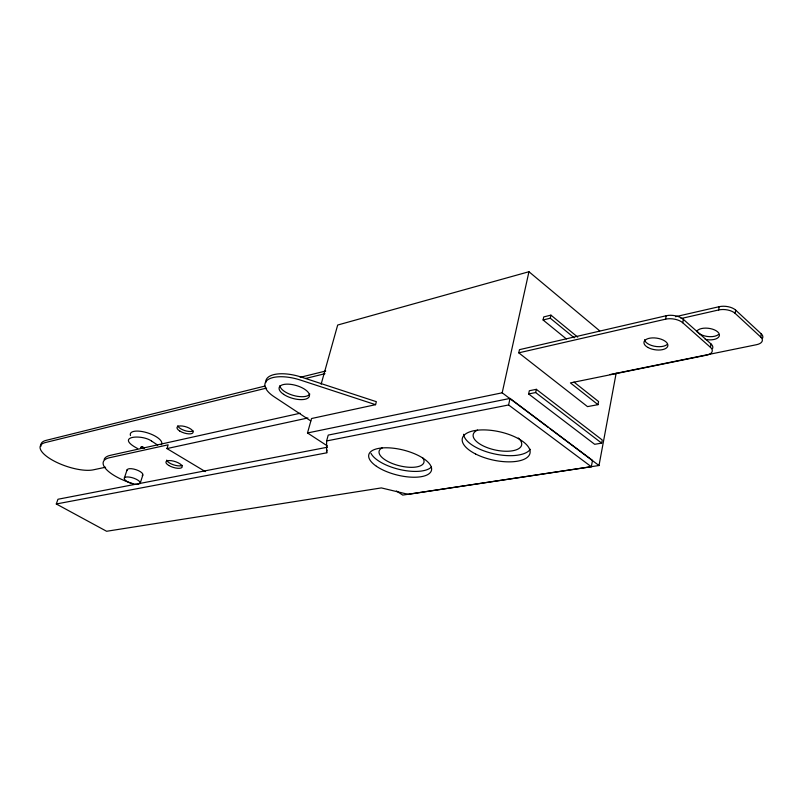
<?xml version="1.0" encoding="UTF-8"?>
<svg xmlns="http://www.w3.org/2000/svg" width="803" height="803" viewBox="0 0 803 803"><rect width="100%" height="100%" fill="white"/><g stroke="black" fill="none" stroke-linecap="round" stroke-linejoin="round"><path stroke-width="1.2" d="M56.3 503.983L327.112 452.751L326.56 452.39L326.62 440.947L328.216 435.096L510.035 398.429L592.514 460.39L591.319 466.734L408.135 494.327L381.335 487.913L106.608 531.275L56.3 503.983L57.957 499.255L327.453 447.211M143.095 447.321L142.984 448.164L141.308 448.094M610.129 374.549L756.536 344.698A11.864 5.792 6.2 0 0 760.782 337.099L761.244 333.857L735.658 310.119A11.995 6.043 6.5 0 0 719.167 306.696L675.494 316.713M760.782 337.099L735.167 313.391L735.658 310.119M597.994 404.662L570.411 382.901L706.54 355.167A12.266 5.932 7.5 0 0 710.464 347.338L710.996 343.945L683.333 319.333A12.416 6.203 7.8 0 0 666.189 315.74L519.461 349.666L518.768 352.838L587.515 406.619L597.994 404.662L598.576 401.55L573.984 382.098M681.024 318.53L718.665 309.958L719.167 306.696M710.464 347.338L682.761 322.766L683.333 319.333M518.768 352.838L665.597 319.162L666.189 315.74M601.678 443.146L602.26 440.004L536.324 389.325L529.318 390.75L528.635 393.962L594.672 444.3L601.678 443.146L535.641 392.547L528.635 393.962M396.441 490.994L402.725 495.09L598.998 465.519L616.172 373.094M574.245 337.822L550.276 318.209L550.928 315.137L543.731 316.924L543.079 319.985L566.396 338.966M535.641 392.547L536.324 389.325M591.319 466.734L508.6 404.963L510.035 398.429M548.098 427.296L502.186 392.808L528.956 271.725L599.711 330.866M327.383 445.936L307.499 432.968L311.544 418.524L375.573 404.682L376.346 401.691L301.266 377.079A30.394 12.978 16 0 0 265.773 382.609M326.56 452.39L327.182 450.081M321.13 384.236L337.682 325.034L528.956 271.725M205.357 471.602L166.944 448.576L168.158 444.822L109.599 457.7A33.314 11.603 17.9 0 0 105.976 469.032A33.314 11.603 17.9 0 0 132.876 483.647M140.123 483.436L142.834 475.125M124.365 477.986L127.135 469.675M143.275 447.381L142.984 448.164L141.208 448.004M143.456 447.442L142.984 448.164L141.127 447.923M143.637 447.512L142.984 448.164L141.067 447.833L144.41 447.903M143.807 447.582L142.984 448.164L140.977 447.672M143.968 447.652L142.984 448.164L140.957 447.592L144.269 447.823M144.128 447.733L142.984 448.164L140.967 447.452M264.95 386.072L46.162 440.355A31.006 10.69 18.8 0 0 40.963 446.277M300.202 377.33L325.727 371.006M266.626 388.06L45.37 442.553A31.026 10.66 18.8 0 0 52.346 460.089A31.026 10.66 18.8 0 0 93.359 469.825L105.584 467.226M305.531 378.484L324.984 373.696M543.079 319.985L550.276 318.209M300.111 413.244L110.412 455.321A33.294 11.643 17.9 0 0 104.149 459.436M166.944 448.576L307.93 417.961M307.499 432.968L502.186 392.808M326.62 440.947L508.6 404.963M375.573 404.682L300.412 380.06A30.424 12.938 16 0 0 268.232 379.468A30.424 12.938 16 0 0 274.114 396.752L310.761 420.933M140.987 447.391L142.984 448.164L142.914 447.271M141.037 447.331L142.984 448.164L142.733 447.231M137.654 448.556C114.146 436.25 141.82 433.901 151.626 441.118M141.097 447.281L142.984 448.164L142.553 447.191M141.167 447.231L142.984 448.164L142.382 447.161M151.637 441.128L157.689 445.103M141.258 447.191L142.984 448.164L142.211 447.141M141.358 447.161L142.984 448.164L142.041 447.12M141.479 447.141L142.984 448.164L141.89 447.11M550.095 428.792L598.998 465.519M141.599 447.12L142.984 448.164L141.74 447.11M550.928 315.137L577.728 337.13M130.498 435.547A16.482 6.093 18 0 1 146.979 432.697A16.482 6.093 18 0 1 161.222 444.762M138.357 484.339A8.351 2.861 17.9 0 1 125.097 480.023A8.351 2.861 17.9 0 1 131.812 477.584A8.351 2.861 17.9 0 1 139.752 483.838M530.321 449.248A34.579 14.615 12.2 0 1 493.875 453.795A34.579 14.615 12.2 0 1 463.612 434.293M431.321 467.085A32.23 12.968 14 0 1 400.035 469.584A32.23 12.968 14 0 1 370.996 453.344M665.597 319.162A12.426 6.183 7.8 0 1 682.761 322.766M710.996 343.945A12.256 5.942 7.4 0 1 712.502 348.632M422.478 457.569A23.096 9.285 14 0 1 399.472 465.79A23.096 9.285 14 0 1 382.439 447.733M518.316 438.006A24.773 10.469 12.2 0 1 512.635 450.774A24.773 10.469 12.2 0 1 480.756 444.581A24.773 10.469 12.2 0 1 477.594 430.087M309.828 394.092A15.699 6.705 16 0 1 293.396 395.437A15.699 6.705 16 0 1 279.916 385.621M182.251 465.359A8.512 3.082 17.5 0 1 173.478 464.807A8.512 3.082 17.5 0 1 166.713 460.129M667.173 344.487A12.055 5.892 8.3 0 1 654.124 346.173A12.055 5.892 8.3 0 1 644.568 339.699M127.145 470.548A8.261 2.881 17.9 0 1 136.119 469.725A8.261 2.881 17.9 0 1 142.251 475.607M193.132 430.9A8.421 3.232 17.6 0 1 184.419 430.468A8.421 3.232 17.6 0 1 177.774 425.69M718.514 334.52A11.654 5.762 7.1 0 1 707.182 336.457A11.654 5.762 7.1 0 1 697.255 331.478M761.244 333.857A11.854 5.802 6.2 0 1 762.459 338.384M718.665 309.958A12.005 6.033 6.5 0 1 735.167 313.391M696.502 331.659A11.674 5.741 7.1 0 1 710.404 328.608A11.674 5.741 7.1 0 1 719.127 336.367A11.674 5.741 7.1 0 1 705.175 339.378M376.416 466.262A32.291 12.868 14 0 0 429.926 472.977A32.291 12.868 14 0 0 394.052 448.295A32.291 12.868 14 0 0 376.416 466.262M475.557 453.976A34.649 14.514 12.3 0 0 529.87 453.755A34.649 14.514 12.3 0 0 483.025 429.896A34.649 14.514 12.3 0 0 475.557 453.976M283.6 394.333A15.719 6.685 16 0 0 309.004 397.033A15.719 6.685 16 0 0 290.204 384.296A15.719 6.685 16 0 0 283.6 394.333M168.821 465.479A8.512 3.071 17.5 0 0 182.12 467.165A8.512 3.071 17.5 0 0 171.25 460.681A8.512 3.071 17.5 0 0 168.821 465.479M179.832 431.081A8.421 3.222 17.5 0 0 193.021 432.626A8.421 3.222 17.5 0 0 182.331 426.022A8.421 3.222 17.5 0 0 179.832 431.081M647.931 347.478A12.065 5.872 8.4 0 0 667.634 346.494A12.065 5.872 8.4 0 0 652.187 337.912A12.065 5.872 8.4 0 0 647.931 347.478"/></g></svg>
